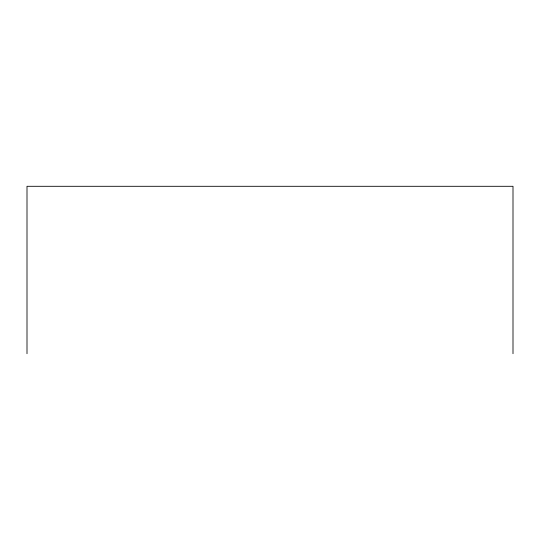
<?xml version="1.0" encoding="UTF-8"?>
<svg xmlns="http://www.w3.org/2000/svg" width="540" height="540" viewBox="0 0 540 540"><rect width="100%" height="100%" fill="white"/><g stroke="black" fill="none" stroke-linecap="round" stroke-linejoin="round"><path stroke-width="0.81" d="M513 353.7L513 186.3L27 186.3L27 353.7"/></g></svg>
